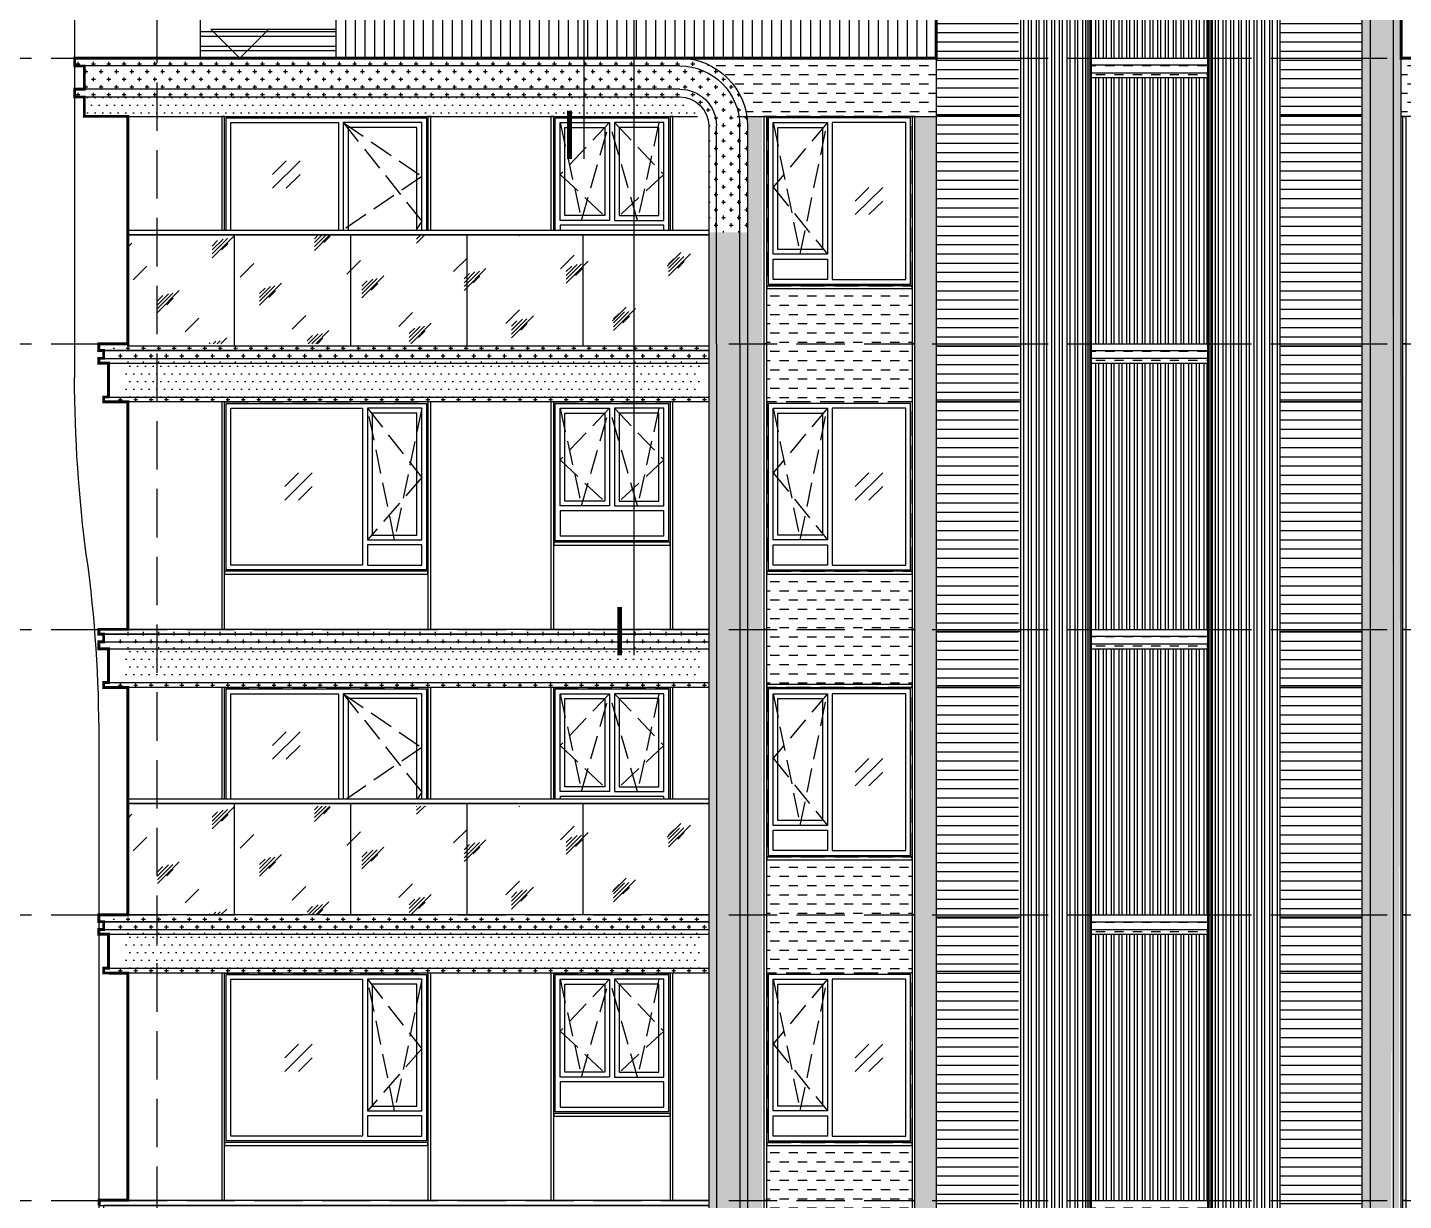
# Model space of a CAD drawing. Extents: x 646072 to 1012572, y -46617 to 16093.
# Drawn here: x 758552 to 772764, y -17852 to -5735 of the extents above; entities that cross this region are included whole.
import ezdxf

# ---------------------------------------------------------------- set-up
doc = ezdxf.new("R2010")
doc.units = 0
doc.header["$LTSCALE"] = 1000
doc.header["$MEASUREMENT"] = 0
for name, pattern in [('3#楼-HZS$0$3#楼-HZS$0$__DASH', [0.35, 0.25, -0.1]), ('3#楼-HZS$0$3#楼-HZS$0$DASH', [0.35, 0.25, -0.1]), ('3#楼-HZS$0$DOTE', [2.42, 2, -0.2, 0.02, -0.2])]:
    doc.linetypes.add(name, pattern=pattern)
for name, color, linetype in [('3#楼-HZS$0$3#楼-HZS$0$00-立面灰色金属看线', 252, 'Continuous'), ('3#楼-HZS$0$3#楼-HZS$0$00-立面米色看线', 31, 'Continuous'), ('3#楼-HZS$0$3#楼-HZS$0$00-立面银灰色线脚', 254, 'Continuous'), ('3#楼-HZS$0$3#楼-HZS$0$A-ANNO-SYMB', 3, 'Continuous'), ('3#楼-HZS$0$3#楼-HZS$0$A-LINE-浅灰色铝板幕墙-填充', 115, 'Continuous'), ('3#楼-HZS$0$3#楼-HZS$0$DIM_ELEV', 3, 'Continuous'), ('3#楼-HZS$0$3#楼-HZS$0$DOTE', 1, '3#楼-HZS$0$DOTE'), ('3#楼-HZS$0$3#楼-HZS$0$ELEV-WIND', 4, 'Continuous'), ('3#楼-HZS$0$3#楼-HZS$0$RAIL', 163, 'Continuous'), ('3#楼-HZS$0$3#楼-HZS$0$WINDOW', 4, 'Continuous'), ('3#楼-HZS$0$3#楼-HZS$0$填充-浅灰色涂料', 115, 'Continuous'), ('3#楼-HZS$0$3#楼-HZS$0$填充-浅黄色铝板', 30, 'Continuous'), ('3#楼-HZS$0$3#楼-HZS$0$填充-深灰色涂料', 11, 'Continuous'), ('3#楼-HZS$0$3#楼-HZS$0$填充-玻璃', 150, 'Continuous'), ('3#楼-HZS$0$3#楼-HZS$0$轮廓', 255, 'Continuous'), ('3#楼-HZS$0$A-ANNO-INDX', 3, 'Continuous'), ('3#楼-HZS$0$立面分缝', 5, 'Continuous')]:
    doc.layers.add(name, color=color, linetype=linetype)
pattern_1 = [(0, (245300.04, -50744.77), (0, 95.25), [])]
pattern_2 = [(0, (518868.42, -67467.03), (95.25, 95.25), [95.25, -95.25])]

# ---------------------------------------------------------------- blocks, each defined once
blk = doc.blocks.new('3#楼-HZS$0$3#楼-HZS$0$asfghs+jh')
at = {"layer": '3#楼-HZS$0$3#楼-HZS$0$00-立面米色看线'}
for p, q in [((111576, -135161, 0), (105326, -135161, 0)), ((105326, -135241, 0), (111576, -135241, 0)), ((111576, -135241, 0), (111576, -135161, 0)), ((105326, -135481, 0), (111576, -135481, 0)), ((111576, -135561, 0), (105326, -135561, 0)), ((111576, -135481, 0), (111576, -135561, 0)), ((104626, -135861, 0), (104626, -138111, 0)), ((104706, -138111, 0), (104706, -135861, 0)), ((104946, -138111, 0), (104946, -135861, 0)), ((105026, -135861, 0), (105026, -138111, 0))]:
    blk.add_line(p, q, dxfattribs=at)
at = {"layer": '3#楼-HZS$0$3#楼-HZS$0$00-立面米色看线', "color": 251}
blk.add_line((111326, -142205, 0), (111326, -162161, 0), dxfattribs=at)
at = {"layer": '3#楼-HZS$0$3#楼-HZS$0$00-立面米色看线', "elevation": 0}
blk.add_lwpolyline([(111476, -135241), (111476, -135481)], dxfattribs=at)
at = {"layer": '3#楼-HZS$0$3#楼-HZS$0$00-立面米色看线', "color": 251, "elevation": 0}
blk.add_lwpolyline([(111576, -135161), (111576, -138461)], dxfattribs=at)
at = {"layer": '3#楼-HZS$0$3#楼-HZS$0$00-立面米色看线'}
for radius in [700, 620, 380, 300]:
    blk.add_arc((105326, -135861, 0), radius, 90, 180, dxfattribs=at)
at = {"layer": '3#楼-HZS$0$3#楼-HZS$0$00-立面米色看线', "color": 251}
for centre, start, end in [((97259, -138429, 0), 352.4227, 359.8724), ((125643, -142205, 0), 172.4227, 180)]:
    blk.add_arc(centre, 14317, start, end, dxfattribs=at)
blk = doc.blocks.new('3#楼-HZS$0$3#楼-HZS$0$yhtghgfjuhgjghjg')
at = {"elevation": 0}
for points in [[(63100, -133411), (64300, -133411)], [(63100, -133481), (64300, -133481)], [(63100, -133561), (64300, -133561)], [(63100, -133611), (64300, -133611)], [(63100, -136361), (64300, -136361)], [(63100, -136431), (64300, -136431)], [(63100, -136511), (64300, -136511)], [(63100, -136561), (64300, -136561)], [(63100, -139311), (64300, -139311)], [(63100, -139381), (64300, -139381)], [(63100, -139461), (64300, -139461)], [(63100, -139511), (64300, -139511)], [(63100, -142261), (64300, -142261)], [(63100, -142331), (64300, -142331)], [(63100, -142411), (64300, -142411)], [(63100, -142461), (64300, -142461)], [(63100, -145211), (64300, -145211)]]:
    blk.add_lwpolyline(points, dxfattribs=at)
at = {"layer": '3#楼-HZS$0$3#楼-HZS$0$00-立面灰色金属看线', "elevation": 0}
for points in [[(62370, -129861), (62370, -159411)], [(62370, -129865), (62370, -159411)], [(62400, -129865), (62400, -159411)], [(62450, -129865), (62450, -159411)], [(62480, -129865), (62480, -159411)], [(62530, -129865), (62530, -159411)], [(62560, -129865), (62560, -159411)], [(62610, -129865), (62610, -159411)], [(62640, -129865), (62640, -159411)], [(62690, -129865), (62690, -159411)], [(62720, -129865), (62720, -159411)], [(62770, -129865), (62770, -159411)], [(62800, -129865), (62800, -159411)], [(62850, -129865), (62850, -159411)], [(62880, -129865), (62880, -159411)], [(62930, -129865), (62930, -159411)], [(62960, -129865), (62960, -159411)], [(63010, -129865), (63010, -159411)], [(63040, -129865), (63040, -159411)], [(64380, -129861), (64380, -159411)], [(64410, -129861), (64410, -159411)], [(64460, -129861), (64460, -159411)], [(64490, -129861), (64490, -159411)], [(64540, -129861), (64540, -159411)], [(64570, -129861), (64570, -159411)], [(64620, -129861), (64620, -159411)], [(64650, -129861), (64650, -159411)], [(64700, -129861), (64700, -159411)], [(64730, -129861), (64730, -159411)], [(64780, -129861), (64780, -159411)], [(64810, -129861), (64810, -159411)], [(64860, -129861), (64860, -159411)], [(64890, -129861), (64890, -159411)], [(64940, -129861), (64940, -159411)], [(64970, -129861), (64970, -159411)], [(65020, -129861), (65020, -159411)], [(65050, -129861), (65050, -159411)], [(63145, -131711), (63145, -133411)], [(63175, -131711), (63175, -133411)], [(63225, -131711), (63225, -133411)], [(63255, -131711), (63255, -133411)], [(63305, -131711), (63305, -133411)], [(63335, -131711), (63335, -133411)], [(63385, -131711), (63385, -133411)], [(63415, -131711), (63415, -133411)], [(63465, -131711), (63465, -133411)], [(63495, -131711), (63495, -133411)], [(63545, -131711), (63545, -133411)], [(63575, -131711), (63575, -133411)], [(63625, -131711), (63625, -133411)], [(63655, -131711), (63655, -133411)], [(63705, -131711), (63705, -133411)], [(63735, -131711), (63735, -133411)], [(63785, -131711), (63785, -133411)], [(63815, -131711), (63815, -133411)], [(63865, -131711), (63865, -133411)], [(63895, -131711), (63895, -133411)], [(63945, -131711), (63945, -133411)], [(63975, -131711), (63975, -133411)], [(64025, -131711), (64025, -133411)], [(64055, -131711), (64055, -133411)], [(64105, -131711), (64105, -133411)], [(64135, -131711), (64135, -133411)], [(64185, -131711), (64185, -133411)], [(64215, -131711), (64215, -133411)], [(64265, -131711), (64265, -133411)], [(64295, -131711), (64295, -133411)], [(63145, -133611), (63145, -136361)], [(63175, -133611), (63175, -136361)], [(63225, -133611), (63225, -136361)], [(63255, -133611), (63255, -136361)], [(63305, -133611), (63305, -136361)], [(63335, -133611), (63335, -136361)], [(63385, -133611), (63385, -136361)], [(63415, -133611), (63415, -136361)], [(63465, -133611), (63465, -136361)], [(63495, -133611), (63495, -136361)], [(63545, -133611), (63545, -136361)], [(63575, -133611), (63575, -136361)], [(63625, -133611), (63625, -136361)], [(63655, -133611), (63655, -136361)], [(63705, -133611), (63705, -136361)], [(63735, -133611), (63735, -136361)], [(63785, -133611), (63785, -136361)], [(63815, -133611), (63815, -136361)], [(63865, -133611), (63865, -136361)], [(63895, -133611), (63895, -136361)], [(63945, -133611), (63945, -136361)], [(63975, -133611), (63975, -136361)], [(64025, -133611), (64025, -136361)], [(64055, -133611), (64055, -136361)], [(64105, -133611), (64105, -136361)], [(64135, -133611), (64135, -136361)], [(64185, -133611), (64185, -136361)], [(64215, -133611), (64215, -136361)], [(64265, -133611), (64265, -136361)], [(64295, -133611), (64295, -136361)], [(63145, -136561), (63145, -139311)], [(63175, -136561), (63175, -139311)], [(63225, -136561), (63225, -139311)], [(63255, -136561), (63255, -139311)], [(63305, -136561), (63305, -139311)], [(63335, -136561), (63335, -139311)], [(63385, -136561), (63385, -139311)], [(63415, -136561), (63415, -139311)], [(63465, -136561), (63465, -139311)], [(63495, -136561), (63495, -139311)], [(63545, -136561), (63545, -139311)], [(63575, -136561), (63575, -139311)], [(63625, -136561), (63625, -139311)], [(63655, -136561), (63655, -139311)], [(63705, -136561), (63705, -139311)], [(63735, -136561), (63735, -139311)], [(63785, -136561), (63785, -139311)], [(63815, -136561), (63815, -139311)], [(63865, -136561), (63865, -139311)], [(63895, -136561), (63895, -139311)], [(63945, -136561), (63945, -139311)], [(63975, -136561), (63975, -139311)], [(64025, -136561), (64025, -139311)], [(64055, -136561), (64055, -139311)], [(64105, -136561), (64105, -139311)], [(64135, -136561), (64135, -139311)], [(64185, -136561), (64185, -139311)], [(64215, -136561), (64215, -139311)], [(64265, -136561), (64265, -139311)], [(64295, -136561), (64295, -139311)], [(63145, -139511), (63145, -142261)], [(63175, -139511), (63175, -142261)], [(63225, -139511), (63225, -142261)], [(63255, -139511), (63255, -142261)], [(63305, -139511), (63305, -142261)], [(63335, -139511), (63335, -142261)], [(63385, -139511), (63385, -142261)], [(63415, -139511), (63415, -142261)], [(63465, -139511), (63465, -142261)], [(63495, -139511), (63495, -142261)], [(63545, -139511), (63545, -142261)], [(63575, -139511), (63575, -142261)], [(63625, -139511), (63625, -142261)], [(63655, -139511), (63655, -142261)], [(63705, -139511), (63705, -142261)], [(63735, -139511), (63735, -142261)], [(63785, -139511), (63785, -142261)], [(63815, -139511), (63815, -142261)], [(63865, -139511), (63865, -142261)], [(63895, -139511), (63895, -142261)], [(63945, -139511), (63945, -142261)], [(63975, -139511), (63975, -142261)], [(64025, -139511), (64025, -142261)], [(64055, -139511), (64055, -142261)], [(64105, -139511), (64105, -142261)], [(64135, -139511), (64135, -142261)], [(64185, -139511), (64185, -142261)], [(64215, -139511), (64215, -142261)], [(64265, -139511), (64265, -142261)], [(64295, -139511), (64295, -142261)], [(63145, -142461), (63145, -145211)], [(63175, -142461), (63175, -145211)], [(63225, -142461), (63225, -145211)], [(63255, -142461), (63255, -145211)], [(63305, -142461), (63305, -145211)], [(63335, -142461), (63335, -145211)], [(63385, -142461), (63385, -145211)], [(63415, -142461), (63415, -145211)], [(63465, -142461), (63465, -145211)], [(63495, -142461), (63495, -145211)], [(63545, -142461), (63545, -145211)], [(63575, -142461), (63575, -145211)], [(63625, -142461), (63625, -145211)], [(63655, -142461), (63655, -145211)], [(63705, -142461), (63705, -145211)], [(63735, -142461), (63735, -145211)], [(63785, -142461), (63785, -145211)], [(63815, -142461), (63815, -145211)], [(63865, -142461), (63865, -145211)], [(63895, -142461), (63895, -145211)], [(63945, -142461), (63945, -145211)], [(63975, -142461), (63975, -145211)], [(64025, -142461), (64025, -145211)], [(64055, -142461), (64055, -145211)], [(64105, -142461), (64105, -145211)], [(64135, -142461), (64135, -145211)], [(64185, -142461), (64185, -145211)], [(64215, -142461), (64215, -145211)], [(64265, -142461), (64265, -145211)], [(64295, -142461), (64295, -145211)]]:
    blk.add_lwpolyline(points, dxfattribs=at)
at = {"layer": '3#楼-HZS$0$3#楼-HZS$0$00-立面米色看线', "elevation": 0}
for points in [[(66300, -159811), (66300, -130161, 0.414214), (65600, -129461), (61100, -129461), (61100, -129541), (65600, -129541, -0.414214), (66220, -130161), (66220, -159577)], [(65900, -159411), (65900, -130161, 0.414214), (65600, -129861), (61100, -129861), (61100, -129781), (65600, -129781, -0.414214), (65980, -130161), (65980, -159422)]]:
    blk.add_lwpolyline(points, format="xyb", dxfattribs=at)
blk.add_lwpolyline([(61500, -129861), (61500, -159411)], dxfattribs=at)
at = {"layer": '3#楼-HZS$0$3#楼-HZS$0$00-立面银灰色线脚', "elevation": 0}
for points in [[(63040, -129861), (63040, -159411)], [(63065, -129861), (63065, -159411)], [(63085, -129861), (63085, -159411)], [(63100, -129861), (63100, -159411)], [(64300, -129861), (64300, -159411)], [(64315, -129861), (64315, -159411)], [(64335, -129861), (64335, -159411)], [(64350, -129861), (64350, -159411)]]:
    blk.add_lwpolyline(points, dxfattribs=at)
blk = doc.blocks.new('3#楼-HZS$0$3#楼-HZS$0$jyhiuououpolip')
at = {"layer": '3#楼-HZS$0$3#楼-HZS$0$ELEV-WIND', "color": 8, "linetype": '3#楼-HZS$0$3#楼-HZS$0$__DASH'}
blk.add_lwpolyline([(28650, -97429), (30750, -97429), (30750, -99179), (28650, -99179)], close=True, dxfattribs=at)
at = {"layer": '3#楼-HZS$0$3#楼-HZS$0$ELEV-WIND'}
for points in [[(28665, -97444), (30735, -97444), (30735, -99164), (28665, -99164)], [(28715, -97494), (30075, -97494), (30075, -99114), (28715, -99114)], [(30685, -97494), (30125, -97494), (30125, -98854), (30685, -98854)], [(30635, -97544), (30175, -97544), (30175, -98804), (30635, -98804)], [(30685, -98904), (30125, -98904), (30125, -99114), (30685, -99114)]]:
    blk.add_lwpolyline(points, close=True, dxfattribs=at)
at = {"layer": '3#楼-HZS$0$3#楼-HZS$0$ELEV-WIND', "color": 8, "linetype": '3#楼-HZS$0$3#楼-HZS$0$DASH'}
for points in [[(30125, -97494), (30685, -98211), (30125, -98854)], [(30685, -97494), (30405, -98854), (30125, -97494)]]:
    blk.add_lwpolyline(points, dxfattribs=at)
blk = doc.blocks.new('3#楼-HZS$0$3#楼-HZS$0$uytjhgjh')
at = {"layer": '3#楼-HZS$0$3#楼-HZS$0$ELEV-WIND', "color": 8, "linetype": '3#楼-HZS$0$3#楼-HZS$0$__DASH'}
blk.add_lwpolyline([(32350, -97429), (33850, -97429), (33850, -99179), (32350, -99179)], close=True, dxfattribs=at)
at = {"layer": '3#楼-HZS$0$3#楼-HZS$0$ELEV-WIND'}
for points in [[(32365, -97444), (33835, -97444), (33835, -99164), (32365, -99164)], [(32415, -97494), (33175, -97494), (33175, -99114), (32415, -99114)], [(33785, -97494), (33225, -97494), (33225, -98854), (33785, -98854)], [(33735, -97544), (33275, -97544), (33275, -98804), (33735, -98804)], [(33785, -98904), (33225, -98904), (33225, -99114), (33785, -99114)]]:
    blk.add_lwpolyline(points, close=True, dxfattribs=at)
at = {"layer": '3#楼-HZS$0$3#楼-HZS$0$ELEV-WIND', "color": 8, "linetype": '3#楼-HZS$0$3#楼-HZS$0$DASH'}
for points in [[(33225, -97494), (33785, -98161), (33225, -98854)], [(33785, -97494), (33505, -98854), (33225, -97494)]]:
    blk.add_lwpolyline(points, dxfattribs=at)
blk = doc.blocks.new('3#楼-HZS$0$3#楼-HZS$0$ytrujuty')
at = {"layer": '3#楼-HZS$0$3#楼-HZS$0$ELEV-WIND', "color": 8, "linetype": '3#楼-HZS$0$3#楼-HZS$0$__DASH'}
blk.add_lwpolyline([(35150, -97429), (36350, -97429), (36350, -98879), (35150, -98879)], close=True, dxfattribs=at)
at = {"layer": '3#楼-HZS$0$3#楼-HZS$0$ELEV-WIND'}
for points in [[(35165, -97444), (36335, -97444), (36335, -98864), (35165, -98864)], [(35215, -97494), (35725, -97494), (35725, -98504), (35215, -98504)], [(35215, -97494), (35725, -97494), (35725, -98504), (35215, -98504)], [(35265, -97544), (35675, -97544), (35675, -98454), (35265, -98454)], [(36285, -97494), (35775, -97494), (35775, -98504), (36285, -98504)], [(36235, -97544), (35825, -97544), (35825, -98454), (36235, -98454)], [(36285, -98554), (35215, -98554), (35215, -98814), (36285, -98814)]]:
    blk.add_lwpolyline(points, close=True, dxfattribs=at)
at = {"layer": '3#楼-HZS$0$3#楼-HZS$0$ELEV-WIND', "color": 8, "linetype": '3#楼-HZS$0$3#楼-HZS$0$DASH'}
for points in [[(35725, -97494), (35215, -98029), (35725, -98504)], [(35215, -97494), (35437, -98504), (35725, -97494)], [(36235, -97494), (36013, -98504), (35725, -97494)], [(35775, -97494), (36285, -98029), (35775, -98504)]]:
    blk.add_lwpolyline(points, dxfattribs=at)
blk = doc.blocks.new('3#楼-HZS$0$3#楼-HZS$0$D+FG0J4+FG9KL0')
at = {"layer": '3#楼-HZS$0$3#楼-HZS$0$00-立面灰色金属看线'}
blk.add_lwpolyline([(326035, 132086), (326035, 129136), (326065, 129136), (326065, 132086)], close=True, dxfattribs=at)
at = {"layer": '3#楼-HZS$0$3#楼-HZS$0$00-立面灰色金属看线', "elevation": 0}
for points in [[(327565, 132086), (327565, 129136), (327595, 129136), (327595, 132086)], [(332665, 132086), (332665, 129136), (332635, 129136), (332635, 132086)], [(320435, 131486), (320435, 129136), (320465, 129136), (320465, 131486)], [(322565, 131486), (322565, 129136), (322595, 129136), (322595, 131486)], [(323835, 131486), (323835, 129136), (323865, 129136), (323865, 131486)], [(325065, 131486), (325065, 129136), (325095, 129136), (325095, 131486)], [(325065, 130036), (323865, 130036), (323865, 130006), (325065, 130006)], [(322565, 129736), (320465, 129736), (320465, 129706), (322565, 129706)], [(327565, 129736), (326065, 129736), (326065, 129706), (327565, 129706)]]:
    blk.add_lwpolyline(points, close=True, dxfattribs=at)
blk.add_lwpolyline([(319465, 131486), (319465, 129136)], dxfattribs=at)
at = {"layer": '3#楼-HZS$0$3#楼-HZS$0$00-立面米色看线', "elevation": 0}
for points in [[(325465, 132086), (319165, 132086), (319165, 132016), (325465, 132016)], [(325465, 132086), (325465, 129136)], [(325545, 132086), (325545, 129136)], [(325785, 132086), (325785, 129136)], [(325865, 132086), (325865, 129136)], [(325465, 132016), (319215, 132016), (319215, 131936), (319165, 131936), (319165, 131886), (319265, 131886), (319265, 131536), (325465, 131536)], [(319215, 131936), (325465, 131936)], [(319265, 131886), (325465, 131886)], [(325465, 131486), (319215, 131486), (319215, 131536), (325465, 131536)]]:
    blk.add_lwpolyline(points, dxfattribs=at)
at = {"layer": '3#楼-HZS$0$3#楼-HZS$0$A-ANNO-SYMB'}
for name, p in [('3#楼-HZS$0$3#楼-HZS$0$jyhiuououpolip', (291815, 228915)), ('3#楼-HZS$0$3#楼-HZS$0$ytrujuty', (288715, 228915))]:
    blk.add_blockref(name, p, dxfattribs=at)
at = {"layer": '3#楼-HZS$0$3#楼-HZS$0$A-ANNO-SYMB', "xscale": -1}
blk.add_blockref('3#楼-HZS$0$3#楼-HZS$0$uytjhgjh', (359915, 228915, 0), dxfattribs=at)
blk = doc.blocks.new('3#楼-HZS$0$3#楼-HZS$0$ASG1+DS9J40')
at = {"layer": '3#楼-HZS$0$3#楼-HZS$0$ELEV-WIND', "color": 8, "linetype": '3#楼-HZS$0$3#楼-HZS$0$__DASH'}
blk.add_lwpolyline([(28650, -97429), (30750, -97429), (30750, -99779), (28650, -99779)], close=True, dxfattribs=at)
at = {"layer": '3#楼-HZS$0$3#楼-HZS$0$ELEV-WIND'}
for points in [[(28665, -97444), (30735, -97444), (30735, -99764), (28665, -99764)], [(28715, -97494), (29825, -97494), (29825, -99714), (28715, -99714)], [(30685, -97494), (29875, -97494), (29875, -99764), (30685, -99764)], [(30635, -97544), (29925, -97544), (29925, -99714), (30635, -99714)]]:
    blk.add_lwpolyline(points, close=True, dxfattribs=at)
at = {"layer": '3#楼-HZS$0$3#楼-HZS$0$ELEV-WIND', "color": 8, "linetype": '3#楼-HZS$0$3#楼-HZS$0$DASH'}
for points in [[(29875, -97494), (30685, -98511), (29875, -99764)], [(29875, -97494), (30685, -98049), (29875, -98604)]]:
    blk.add_lwpolyline(points, dxfattribs=at)
blk = doc.blocks.new('3#楼-HZS$0$3#楼-HZS$0$AZSFG+5D04J')
blk.add_wipeout([(29450, -144061), (35450, -144061), (35450, -144111), (35450, -144111), (35450, -145261), (29450, -145261), (29450, -144111), (29450, -144111)]).dxf.layer = '3#楼-HZS$0$3#楼-HZS$0$A-ANNO-SYMB'
at = {"layer": '3#楼-HZS$0$3#楼-HZS$0$RAIL'}
blk.add_lwpolyline([(29450, -144061), (35450, -144061), (35450, -144111), (29450, -144111)], close=True, dxfattribs=at)
at = {"layer": '3#楼-HZS$0$3#楼-HZS$0$WINDOW'}
blk.add_lwpolyline([(29450, -144111), (35450, -144111), (35450, -145261), (29450, -145261)], close=True, dxfattribs=at)
at = {"layer": '3#楼-HZS$0$3#楼-HZS$0$WINDOW', "elevation": 0}
for points in [[(30550, -144111), (30550, -145261)], [(31750, -144111), (31750, -145261)]]:
    blk.add_lwpolyline(points, dxfattribs=at)
at = {"layer": '3#楼-HZS$0$3#楼-HZS$0$WINDOW'}
for points in [[(32950, -144111), (32950, -145261)], [(34150, -144111), (34150, -145261)], [(35450, -144111), (35450, -145261)]]:
    blk.add_lwpolyline(points, dxfattribs=at)
blk = doc.blocks.new('3#楼-HZS$0$3#楼-HZS$0$D+F9J4+GF9L0')
at = {"layer": '3#楼-HZS$0$3#楼-HZS$0$00-立面灰色金属看线', "elevation": 0}
for points in [[(326035, 129136), (326035, 126186), (326065, 126186), (326065, 129136)], [(327565, 129136), (327565, 126186), (327595, 126186), (327595, 129136)], [(332665, 129136), (332665, 126186), (332635, 126186), (332635, 129136)], [(320435, 128536), (320435, 126186), (320465, 126186), (320465, 128536)], [(322565, 128536), (322565, 126186), (322595, 126186), (322595, 128536)], [(323835, 128536), (323835, 126186), (323865, 126186), (323865, 128536)], [(325065, 128536), (325065, 126186), (325095, 126186), (325095, 128536)], [(327565, 128566), (326065, 128566), (326065, 128536), (327565, 128536)], [(325065, 127086), (323865, 127086), (323865, 127056), (325065, 127056)], [(322565, 126786), (320465, 126786), (320465, 126756), (322565, 126756)], [(327565, 126786), (326065, 126786), (326065, 126756), (327565, 126756)]]:
    blk.add_lwpolyline(points, close=True, dxfattribs=at)
blk.add_lwpolyline([(319465, 128536), (319465, 126186)], dxfattribs=at)
at = {"layer": '3#楼-HZS$0$3#楼-HZS$0$00-立面米色看线', "elevation": 0}
for points in [[(325465, 129136), (319165, 129136), (319165, 129086), (325465, 129086)], [(325465, 129086), (319215, 129086), (319215, 129006), (319165, 129006), (319165, 128936), (319265, 128936), (319265, 128586), (325465, 128586)], [(325465, 129136), (325465, 126186)], [(325545, 129136), (325545, 126186)], [(325785, 129136), (325785, 126186)], [(325865, 129136), (325865, 126186)], [(319215, 129006), (325465, 129006)], [(319265, 128936), (325465, 128936)], [(325465, 128536), (319215, 128536), (319215, 128586), (325465, 128586)]]:
    blk.add_lwpolyline(points, dxfattribs=at)
at = {"layer": '3#楼-HZS$0$3#楼-HZS$0$A-ANNO-SYMB'}
for name, p in [('3#楼-HZS$0$3#楼-HZS$0$ASG1+DS9J40', (291815, 225965, 0)), ('3#楼-HZS$0$3#楼-HZS$0$ytrujuty', (288715, 225965, 0))]:
    blk.add_blockref(name, p, dxfattribs=at)
at = {"layer": '3#楼-HZS$0$3#楼-HZS$0$A-ANNO-SYMB', "xscale": -1}
blk.add_blockref('3#楼-HZS$0$3#楼-HZS$0$uytjhgjh', (359915, 225965, 0), dxfattribs=at)
at = {"layer": '3#楼-HZS$0$3#楼-HZS$0$A-ANNO-SYMB'}
blk.add_blockref('3#楼-HZS$0$3#楼-HZS$0$AZSFG+5D04J', (290015, 271447, 0), dxfattribs=at)
blk = doc.blocks.new('3#楼-HZS$0$3#楼-HZS$0$+DFH0J4+FG7K0')
at = {"layer": '3#楼-HZS$0$3#楼-HZS$0$00-立面灰色金属看线', "elevation": 0}
for points in [[(325065, 135036), (327815, 135036)], [(334865, 135036), (332615, 135036)], [(319465, 134436), (319465, 132086)], [(325758, 134436), (327815, 134436)], [(334172, 134436), (332615, 134436)]]:
    blk.add_lwpolyline(points, dxfattribs=at)
for points in [[(320435, 134436), (320435, 132086), (320465, 132086), (320465, 134436)], [(322565, 134436), (322565, 132086), (322595, 132086), (322595, 134436)], [(323835, 134436), (323835, 132086), (323865, 132086), (323865, 134436)], [(325065, 134436), (325065, 132086), (325095, 132086), (325095, 134436)], [(327565, 134436), (327565, 132086), (327595, 132086), (327595, 134436)], [(332665, 134436), (332665, 132086), (332635, 132086), (332635, 134436)], [(325065, 132986), (323865, 132986), (323865, 132956), (325065, 132956)], [(322565, 132686), (320465, 132686), (320465, 132656), (322565, 132656)], [(327565, 132686), (326065, 132686), (326065, 132656), (327565, 132656)]]:
    blk.add_lwpolyline(points, close=True, dxfattribs=at)
at = {"layer": '3#楼-HZS$0$3#楼-HZS$0$00-立面灰色金属看线'}
blk.add_lwpolyline([(326035, 134436), (326035, 132086), (326065, 132086), (326065, 134436)], close=True, dxfattribs=at)
at = {"layer": '3#楼-HZS$0$3#楼-HZS$0$00-立面米色看线', "elevation": 0}
blk.add_lwpolyline([(319015, 134636), (319015, 134436), (325348, 134436)], dxfattribs=at)
at = {"layer": '3#楼-HZS$0$3#楼-HZS$0$A-ANNO-SYMB'}
for name, p in [('3#楼-HZS$0$3#楼-HZS$0$ASG1+DS9J40', (291815, 231865)), ('3#楼-HZS$0$3#楼-HZS$0$ytrujuty', (288715, 231865))]:
    blk.add_blockref(name, p, dxfattribs=at)
at = {"layer": '3#楼-HZS$0$3#楼-HZS$0$A-ANNO-SYMB', "xscale": -1}
blk.add_blockref('3#楼-HZS$0$3#楼-HZS$0$uytjhgjh', (359915, 231865, 0), dxfattribs=at)
at = {"layer": '3#楼-HZS$0$3#楼-HZS$0$A-ANNO-SYMB'}
blk.add_blockref('3#楼-HZS$0$3#楼-HZS$0$AZSFG+5D04J', (290015, 277322, 0), dxfattribs=at)
blk = doc.blocks.new('3#楼-HZS$0$3#楼-HZS$0$D+F904HK9H')
at = {"layer": '3#楼-HZS$0$3#楼-HZS$0$轮廓', "const_width": 30, "elevation": 0}
blk.add_lwpolyline([(805404, -8403), (797354, -8403), (797354, -5153, 0.414214)], format="xyb", dxfattribs=at)
blk.add_lwpolyline([(792553, -4853), (792553, -8403), (783654, -8403), (783654, -8483), (783754, -8483), (783754, -8723), (783654, -8723), (783654, -8804), (783754, -8804), (783754, -9003), (784204, -9003), (784204, -11353), (783904, -11353), (783904, -11423), (783954, -11423), (783954, -11503), (783905, -11503), (783905, -11553), (784004, -11553), (784004, -11903), (783954, -11903), (783954, -11953), (784204, -11953), (784204, -14303), (783904, -14303), (783904, -14353), (783954, -14353), (783954, -14433), (783904, -14433), (783904, -14503), (784004, -14503), (784004, -14853), (783954, -14853), (783954, -14903), (784204, -14903), (784204, -17253), (783904, -17253), (783904, -17323), (783954, -17323), (783954, -17403), (783904, -17403), (783904, -17453), (784004, -17453), (784004, -17803), (783954, -17803), (783954, -17853), (784204, -17855), (784204, -20201), (783907, -20199), (783907, -20253)], dxfattribs=at)
blk = doc.blocks.new('3#楼-HZS$0$3#楼-HZS$0$GD46F4H5D9')
at = {"layer": '3#楼-HZS$0$3#楼-HZS$0$00-立面米色看线', "color": 250}
for points in [[(42198, -2400), (42198, 0)], [(43498, 0), (43498, -2400)], [(42198, -2125), (40799, -2125)], [(40799, -2175), (42198, -2175)], [(42198, -2275), (40799, -2275)], [(40799, -2325), (42198, -2325)], [(41744, -2400), (40894, -2400)]]:
    blk.add_lwpolyline(points, dxfattribs=at)
at = {"layer": '3#楼-HZS$0$3#楼-HZS$0$00-立面米色看线', "color": 250, "ltscale": 0.3}
for points in [[(34599, -1150), (34599, -2400)], [(34699, -1150), (34699, -2400)], [(34799, -1150), (34799, -2400)], [(34899, -1150), (34899, -2400)], [(34999, -1150), (34999, -2400)], [(35099, -1150), (35099, -2400)], [(35199, -1150), (35199, -2400)], [(35299, -1150), (35299, -2400)], [(35399, -1150), (35399, -2400)], [(35499, -1150), (35499, -2400)], [(35599, -1150), (35599, -2400)], [(35699, -1150), (35699, -2400)], [(35799, -1150), (35799, -2400)], [(35899, -1150), (35899, -2400)], [(35999, -1150), (35999, -2400)], [(36099, -1150), (36099, -2400)], [(36199, -1150), (36199, -2400)], [(36299, -1150), (36299, -2400)], [(36399, -1150), (36399, -2400)], [(36499, -1150), (36499, -2400)], [(36599, -1150), (36599, -2400)], [(36699, -1150), (36699, -2400)], [(36799, -1150), (36799, -2400)], [(36899, -1150), (36899, -2400)], [(36999, -1150), (36999, -2400)], [(37099, -1150), (37099, -2400)], [(37199, -1150), (37199, -2400)], [(37299, -1150), (37299, -2400)], [(37399, -1150), (37399, -2400)], [(37499, -1150), (37499, -2400)], [(37599, -1150), (37599, -2400)], [(37699, -1150), (37699, -2400)], [(37799, -1150), (37799, -2400)], [(37899, -1150), (37899, -2400)], [(37999, -1150), (37999, -2400)], [(38099, -1150), (38099, -2400)], [(38199, -1150), (38199, -2400)], [(38299, -1150), (38299, -2400)], [(38399, -1150), (38399, -2400)], [(38499, -1150), (38499, -2400)], [(38599, -1150), (38599, -2400)], [(38699, -1150), (38699, -2400)], [(38799, -1150), (38799, -2400)], [(38899, -1150), (38899, -2400)], [(38999, -1150), (38999, -2400)], [(39099, -1150), (39099, -2400)], [(39199, -1150), (39199, -2400)], [(39299, -1150), (39299, -2400)], [(39399, -1150), (39399, -2400)], [(39499, -1150), (39499, -2400)], [(39599, -1150), (39599, -2400)], [(39699, -1150), (39699, -2400)], [(39799, -1150), (39799, -2400)], [(39899, -1150), (39899, -2400)], [(39999, -1150), (39999, -2400)], [(40099, -1150), (40099, -2400)], [(40199, -1150), (40199, -2400)], [(40299, -1150), (40299, -2400)], [(40399, -1150), (40399, -2400)], [(40499, -1150), (40499, -2400)], [(40599, -1150), (40599, -2400)], [(40699, -1150), (40699, -2400)], [(40799, -1150), (40799, -2400)]]:
    blk.add_lwpolyline(points, dxfattribs=at)
blk = doc.blocks.new('3#楼-HZS$0$3#楼-HZS$0$d+fgj4+fghk7+9')
at = {"color": 8, "elevation": 0}
for points in [[(785840, -9462), (785699, -9603)], [(785982, -9462), (785699, -9744)], [(785982, -9603), (785840, -9744)], [(791858, -9737), (791717, -9878)], [(792000, -9737), (791717, -10019)], [(792000, -9878), (791858, -10019)], [(785965, -12687), (785824, -12828)], [(786107, -12687), (785824, -12969)], [(791858, -12687), (791717, -12828)], [(792000, -12687), (791717, -12969)], [(786107, -12828), (785965, -12969)], [(792000, -12828), (791858, -12969)], [(785840, -15362), (785699, -15503)], [(785982, -15362), (785699, -15644)], [(785982, -15503), (785840, -15644)], [(791858, -15637), (791717, -15778)], [(792000, -15637), (791717, -15919)], [(792000, -15778), (791858, -15919)], [(785965, -18587), (785824, -18728)], [(786107, -18587), (785824, -18869)], [(791858, -18587), (791717, -18728)], [(792000, -18587), (791717, -18869)], [(786107, -18728), (785965, -18869)], [(792000, -18728), (791858, -18869)]]:
    blk.add_lwpolyline(points, dxfattribs=at)
blk = doc.blocks.new('3#楼-HZS$0$3#楼-HZS$0$+d9f0j4+9gf7k0')
at = {"layer": '3#楼-HZS$0$3#楼-HZS$0$A-LINE-浅灰色铝板幕墙-填充'}
h = blk.add_hatch(dxfattribs=at)
h.set_pattern_fill('DOTS', color=256, scale=50)
h.set_pattern_definition([(0, (245340.04, -50744.77), (39.6875, 79.375), [0, -79.375])])
h.paths.add_polyline_path([(816318, 69572), (816368, 69572), (816368, 39672), (816318, 39672)])
h = blk.add_hatch(dxfattribs=at)
h.set_pattern_fill('DOTS', color=256, scale=50)
h.set_pattern_definition([(0, (246590.04, -50744.77), (39.6875, 79.375), [0, -79.375])])
h.paths.add_polyline_path([(817568, 69572), (817618, 69572), (817618, 39672), (817568, 39672)])
h = blk.add_hatch(dxfattribs=at)
h.set_pattern_fill('DOTS', color=256, scale=50)
h.set_pattern_definition([(0, (22214.645, 74424.985), (39.6875, 79.375), [0, -79.375])])
h.paths.add_polyline_path([(812301, 65422), (812258, 65502), (812195, 65564), (812112, 65607), (812018, 65622), (811777, 65622), (805968, 65622), (805968, 65422)])
h = blk.add_hatch(dxfattribs=at)
h.set_pattern_fill('DOTS', color=256, scale=50)
h.set_pattern_definition([(0, (245300.04, -50744.77), (39.6875, 79.375), [0, -79.375])])
h.paths.add_polyline_path([(806368, 62522), (812318, 62522), (812318, 62872), (806368, 62872)])
h = blk.add_hatch(dxfattribs=at)
h.set_pattern_fill('DOTS', color=256, scale=50)
h.set_pattern_definition([(0, (245300.04, -53694.77), (39.6875, 79.375), [0, -79.375])])
h.paths.add_polyline_path([(806368, 59572), (812318, 59572), (812318, 59922), (806368, 59922)])
h = blk.add_hatch(dxfattribs=at)
h.set_pattern_fill('DOTS', color=256, scale=50)
h.set_pattern_definition([(0, (245300.04, -56644.77), (39.6875, 79.375), [0, -79.375])])
h.paths.add_polyline_path([(806368, 56622), (812318, 56622), (812318, 56972), (806368, 56972)])
at = {"layer": '3#楼-HZS$0$3#楼-HZS$0$填充-浅灰色涂料'}
h = blk.add_hatch(dxfattribs=at)
h.set_pattern_fill('LINE', color=256, scale=100)
h.set_pattern_definition(pattern_1)
h.paths.add_polyline_path([(814768, 69572), (815618, 69572), (815618, 40022), (814768, 40022)])
h = blk.add_hatch(dxfattribs=at)
h.set_pattern_fill('LINE', color=256, scale=100)
h.set_pattern_definition(pattern_1)
edge = h.paths.add_edge_path()
edge.add_arc((818868, 69272), 300, 0, 90)
edge.add_line((818868, 69572), (818318, 69572))
edge.add_line((818318, 69572), (818318, 40022))
edge.add_line((818318, 40022), (819168, 40022))
edge.add_line((819168, 40022), (819168, 69272))
at = {"layer": '3#楼-HZS$0$3#楼-HZS$0$填充-浅黄色铝板'}
h = blk.add_hatch(dxfattribs=at)
h.set_pattern_fill('CROSS', color=256, scale=50)
h.set_pattern_definition([(0, (245300.04, -50744.77), (79.375, 79.375), [39.6875, -119.0625]), (90, (245319.88, -50764.62), (-79.375, 79.375), [39.6875, -119.0625])])
edge = h.paths.add_edge_path()
edge.add_line((818868, 69972), (814368, 69972))
edge.add_line((814368, 69972), (814368, 69892))
edge.add_line((814368, 69892), (818868, 69892))
edge.add_arc((818868, 69272), 620, 0, 90, ccw=False)
edge.add_line((819488, 69272), (819448, 39856))
edge.add_line((819448, 39856), (819528, 39856))
edge.add_line((819528, 39856), (819568, 69272))
edge.add_arc((818868, 69272), 700, 0, 90)
edge = h.paths.add_edge_path()
edge.add_line((819248, 40011), (819290, 40001))
edge.add_line((819290, 40001), (819365, 39970))
edge.add_line((819365, 39970), (819410, 39937))
edge.add_line((819410, 39937), (819451, 39905))
edge.add_line((819451, 39905), (819488, 39856))
edge.add_line((819488, 39856), (819488, 69272))
edge.add_arc((818868, 69272), 620, 0, 90)
edge.add_line((818868, 69892), (814468, 69892))
edge.add_line((814468, 69892), (814468, 69652))
edge.add_line((814468, 69652), (818868, 69652))
edge.add_arc((818868, 69272), 380, 0, 90, ccw=False)
edge.add_line((819248, 69272), (819248, 40011))
edge = h.paths.add_edge_path(flags=17)
edge.add_line((819168, 40022), (819171, 40022))
edge.add_line((819171, 40022), (819248, 40011))
edge.add_line((819248, 40011), (819248, 69272))
edge.add_arc((818868, 69272), 380, 0, 90)
edge.add_line((818868, 69652), (814368, 69652))
edge.add_line((814368, 69652), (814368, 69572))
edge.add_line((814368, 69572), (818868, 69572))
edge.add_arc((818868, 69272), 300, 0, 90, ccw=False)
edge.add_line((819168, 69272), (819168, 40022))
h = blk.add_hatch(dxfattribs=at)
h.set_pattern_fill('CROSS', color=256, scale=50)
h.set_pattern_definition([(0, (247800.04, -52544.77), (79.375, 79.375), [39.6875, -119.0625]), (90, (247819.88, -52564.62), (-79.375, 79.375), [39.6875, -119.0625])])
edge = h.paths.add_edge_path()
edge.add_line((812118, 66022), (805868, 66022))
edge.add_line((805868, 66022), (805868, 65942))
edge.add_line((805868, 65942), (812118, 65942))
edge.add_arc((812118, 65322), 620, 0, 90, ccw=False)
edge.add_line((812738, 65322), (812738, 64222))
edge.add_line((812738, 64222), (812738, 64222))
edge.add_line((812738, 64222), (812818, 64222))
edge.add_line((812818, 64222), (812818, 65322))
edge.add_arc((812118, 65322), 700, 0, 90)
edge = h.paths.add_edge_path(flags=17)
edge.add_line((812118, 65942), (805968, 65942))
edge.add_line((805968, 65942), (805968, 65702))
edge.add_line((805968, 65702), (812118, 65702))
edge.add_arc((812118, 65322), 380, 0, 90, ccw=False)
edge.add_line((812498, 65322), (812498, 64222))
edge.add_line((812498, 64222), (812498, 64222))
edge.add_line((812498, 64222), (812738, 64222))
edge.add_line((812738, 64222), (812738, 64222))
edge.add_line((812738, 64222), (812738, 65322))
edge.add_arc((812118, 65322), 620, 0, 90)
edge = h.paths.add_edge_path(flags=17)
edge.add_line((812118, 65702), (805868, 65702))
edge.add_line((805868, 65702), (805868, 65622))
edge.add_line((805868, 65622), (812118, 65622))
edge.add_arc((812118, 65322), 300, 0, 90, ccw=False)
edge.add_line((812418, 65322), (812418, 64222))
edge.add_line((812418, 64222), (812418, 64222))
edge.add_line((812418, 64222), (812498, 64222))
edge.add_line((812498, 64222), (812498, 65322))
edge.add_arc((812118, 65322), 380, 0, 90)
h = blk.add_hatch(dxfattribs=at)
h.set_pattern_fill('CROSS', color=256, scale=50)
h.set_pattern_definition([(0, (247800.04, -92311.286), (79.375, 79.375), [39.6875, -119.0625]), (90, (247819.88, -92331.13), (-79.375, 79.375), [39.6875, -119.0625])])
h.paths.add_polyline_path([(812418, 64222), (812818, 64222), (812818, 36472), (812418, 36472)])
h = blk.add_hatch(dxfattribs=at)
h.set_pattern_fill('CROSS', color=256, scale=50)
h.set_pattern_definition([(0, (245300.04, -92311.286), (79.375, 79.375), [39.6875, -119.0625]), (90, (245319.88, -92331.13), (-79.375, 79.375), [39.6875, -119.0625])])
h.paths.add_polyline_path([(806268, 62872), (812418, 62872), (812418, 63072), (806268, 63072), (806268, 63002), (806318, 63002), (806318, 62922), (806268, 62922)])
h = blk.add_hatch(dxfattribs=at)
h.set_pattern_fill('CROSS', color=256, scale=50)
h.set_pattern_definition([(0, (245300.04, -92286.286), (79.375, 79.375), [39.6875, -119.0625]), (90, (245319.88, -92306.13), (-79.375, 79.375), [39.6875, -119.0625])])
h.paths.add_polyline_path([(806318, 62472), (812418, 62472), (812418, 62522), (806318, 62522)])
h = blk.add_hatch(dxfattribs=at)
h.set_pattern_fill('CROSS', color=256, scale=50)
h.set_pattern_definition([(0, (245300.04, -95261.286), (79.375, 79.375), [39.6875, -119.0625]), (90, (245319.88, -95281.13), (-79.375, 79.375), [39.6875, -119.0625])])
h.paths.add_polyline_path([(806268, 59922), (812418, 59922), (812418, 60122), (806268, 60122), (806268, 60052), (806318, 60052), (806318, 59972), (806268, 59972)])
h = blk.add_hatch(dxfattribs=at)
h.set_pattern_fill('CROSS', color=256, scale=50)
h.set_pattern_definition([(0, (245300.04, -95236.286), (79.375, 79.375), [39.6875, -119.0625]), (90, (245319.88, -95256.13), (-79.375, 79.375), [39.6875, -119.0625])])
h.paths.add_polyline_path([(806318, 59522), (812418, 59522), (812418, 59572), (806318, 59572)])
h = blk.add_hatch(dxfattribs=at)
h.set_pattern_fill('CROSS', color=256, scale=50)
h.set_pattern_definition([(0, (245300.04, -98211.286), (79.375, 79.375), [39.6875, -119.0625]), (90, (245319.88, -98231.13), (-79.375, 79.375), [39.6875, -119.0625])])
h.paths.add_polyline_path([(806268, 56972), (812418, 56972), (812418, 57172), (806268, 57172), (806268, 57102), (806318, 57102), (806318, 57022), (806268, 57022)])
h = blk.add_hatch(dxfattribs=at)
h.set_pattern_fill('CROSS', color=256, scale=50)
h.set_pattern_definition([(0, (245300.04, -98186.286), (79.375, 79.375), [39.6875, -119.0625]), (90, (245319.88, -98206.13), (-79.375, 79.375), [39.6875, -119.0625])])
h.paths.add_polyline_path([(806318, 56572), (812418, 56572), (812418, 56622), (806318, 56622)])
at = {"layer": '3#楼-HZS$0$3#楼-HZS$0$填充-深灰色涂料'}
h = blk.add_hatch(dxfattribs=at)
h.set_pattern_fill('DASH', color=11, scale=100)
h.set_pattern_definition([(0, (518968.42, -67467.03), (95.25, 95.25), [95.25, -95.25])])
edge = h.paths.add_edge_path()
edge.add_line((814768, 66022), (812120, 66022))
edge.add_arc((812118, 65322), 700, 8.2132, 89.8008, ccw=False)
edge.add_line((812811, 65422), (814768, 65422))
edge.add_line((814768, 65422), (814768, 66022))
h = blk.add_hatch(dxfattribs=at)
h.set_pattern_fill('DASH', color=11, scale=100)
h.set_pattern_definition([(0, (46829.84, 72073.78), (95.25, 95.25), [95.25, -95.25])])
h.paths.add_polyline_path([(816368, 65822), (817568, 65822), (817568, 66022), (816368, 66022)])
h = blk.add_hatch(dxfattribs=at)
h.set_pattern_fill('DASH', color=11, scale=100)
h.set_pattern_definition(pattern_2)
edge = h.paths.add_edge_path()
edge.add_line((819568, 66022), (821816, 66022))
edge.add_arc((821818, 65322), 700, 90.1992, 171.7868)
edge.add_line((821125, 65422), (819568, 65422))
edge.add_line((819568, 65422), (819568, 66022))
h = blk.add_hatch(dxfattribs=at)
h.set_pattern_fill('DASH', color=11, scale=100)
h.set_pattern_definition(pattern_2)
h.paths.add_polyline_path([(812968, 65422), (812818, 65422), (812818, 36922), (812968, 36922)])
h = blk.add_hatch(dxfattribs=at)
h.set_pattern_fill('DASH', color=11, scale=100)
h.set_pattern_definition([(0, (520598.35, -67467.03), (95.25, 95.25), [95.25, -95.25])])
h.paths.add_polyline_path([(814768, 65422), (814548, 65422), (814548, 36922), (814768, 36922)])
h = blk.add_hatch(dxfattribs=at)
h.set_pattern_fill('DASH', color=11, scale=100)
h.set_pattern_definition([(0, (518668.42, -67467.03), (95.25, 95.25), [95.25, -95.25])])
h.paths.add_polyline_path([(813018, 63642), (814518, 63642), (814518, 62472), (813018, 62472)])
h = blk.add_hatch(dxfattribs=at)
h.set_pattern_fill('DASH', color=11, scale=100)
h.set_pattern_definition([(0, (46829.84, 69123.78), (95.25, 95.25), [95.25, -95.25])])
h.paths.add_polyline_path([(816368, 62872), (817568, 62872), (817568, 63072), (816368, 63072)])
h = blk.add_hatch(dxfattribs=at)
h.set_pattern_fill('DASH', color=11, scale=100)
h.set_pattern_definition([(0, (518668.42, -70417.03), (95.25, 95.25), [95.25, -95.25])])
h.paths.add_polyline_path([(813018, 60692), (814518, 60692), (814518, 59522), (813018, 59522)])
h = blk.add_hatch(dxfattribs=at)
h.set_pattern_fill('DASH', color=11, scale=100)
h.set_pattern_definition([(0, (46829.84, 66173.78), (95.25, 95.25), [95.25, -95.25])])
h.paths.add_polyline_path([(816368, 59922), (817568, 59922), (817568, 60122), (816368, 60122)])
h = blk.add_hatch(dxfattribs=at)
h.set_pattern_fill('DASH', color=11, scale=100)
h.set_pattern_definition([(0, (518668.42, -73367.03), (95.25, 95.25), [95.25, -95.25])])
h.paths.add_polyline_path([(813018, 57742), (814518, 57742), (814518, 56572), (813018, 56572)])
h = blk.add_hatch(dxfattribs=at)
h.set_pattern_fill('DASH', color=11, scale=100)
h.set_pattern_definition([(0, (46829.84, 63223.78), (95.25, 95.25), [95.25, -95.25])])
h.paths.add_polyline_path([(816368, 56972), (817568, 56972), (817568, 57172), (816368, 57172)])
h = blk.add_hatch(dxfattribs=at)
h.set_pattern_fill('DASH', color=11, scale=100)
h.set_pattern_definition([(0, (518668.42, -76317.03), (95.25, 95.25), [95.25, -95.25])])
h.paths.add_polyline_path([(813018, 54792), (814518, 54792), (814518, 53622), (813018, 53622)])
h = blk.add_hatch(dxfattribs=at)
h.set_pattern_fill('DASH', color=11, scale=100)
h.set_pattern_definition([(0, (46829.84, 60273.78), (95.25, 95.25), [95.25, -95.25])])
h.paths.add_polyline_path([(816368, 54022), (817568, 54022), (817568, 54222), (816368, 54222)])
at = {"layer": '3#楼-HZS$0$3#楼-HZS$0$填充-玻璃'}
h = blk.add_hatch(dxfattribs=at)
h.set_pattern_fill('玻璃1', color=256, scale=100)
h.set_pattern_definition([(45, (518868.4, -67427), (-489.8836, 489.8836), [224, -576]), (45, (518964.4, -67387), (-489.8836, 489.8836), [96, -704]), (45, (518868.4, -67387), (-489.8836, 489.8836), [160, -640]), (45, (518916.4, -67427), (537.4012, -537.4012), [200, -600]), (45, (518868.4, -67467), (-489.8836, 489.8836), [320, -480]), (45, (518868.4, -67347), (-489.8836, 489.8836), [80, -720])])
h.paths.add_polyline_path([(806418, 64197), (812318, 64197), (812318, 63072), (806418, 63072)])
h = blk.add_hatch(dxfattribs=at)
h.set_pattern_fill('玻璃1', color=256, scale=100)
h.set_pattern_definition([(45, (518868.4, -73327), (-489.8836, 489.8836), [224, -576]), (45, (518964.4, -73287), (-489.8836, 489.8836), [96, -704]), (45, (518868.4, -73287), (-489.8836, 489.8836), [160, -640]), (45, (518916.4, -73327), (537.4012, -537.4012), [200, -600]), (45, (518868.4, -73367), (-489.8836, 489.8836), [320, -480]), (45, (518868.4, -73247), (-489.8836, 489.8836), [80, -720])])
h.paths.add_polyline_path([(806418, 58297), (812318, 58297), (812318, 57172), (806418, 57172)])
blk = doc.blocks.new('3#楼-HZS$0$ytrhgfjghjgh')
at = {"layer": '3#楼-HZS$0$立面分缝', "elevation": 0}
for points in [[(767938, -6052), (768808, -6052)], [(767938, -6072), (768808, -6072)], [(771488, -6052), (772338, -6052)], [(771488, -6072), (772338, -6072)], [(767938, -6632), (768808, -6632)], [(767938, -6652), (768808, -6652)], [(771488, -6632), (772338, -6632)], [(771488, -6652), (772338, -6652)], [(767938, -9002), (768808, -9002)], [(767938, -9022), (768808, -9022)], [(771488, -9002), (772338, -9002)], [(771488, -9022), (772338, -9022)], [(767938, -9582), (768808, -9582)], [(767938, -9602), (768808, -9602)], [(771488, -9582), (772338, -9582)], [(771488, -9602), (772338, -9602)], [(767938, -11952), (768808, -11952)], [(767938, -11972), (768808, -11972)], [(771488, -11952), (772338, -11952)], [(771488, -11972), (772338, -11972)], [(767938, -12532), (768808, -12532)], [(767938, -12552), (768808, -12552)], [(771488, -12532), (772338, -12532)], [(771488, -12552), (772338, -12552)], [(767938, -14902), (768808, -14902)], [(767938, -14922), (768808, -14922)], [(771488, -14902), (772338, -14902)], [(771488, -14922), (772338, -14922)], [(767938, -15482), (768808, -15482)], [(771488, -15482), (772338, -15482)], [(767938, -15502), (768808, -15502)], [(771488, -15502), (772338, -15502)], [(767938, -17852), (768808, -17852)], [(771488, -17852), (772338, -17852)]]:
    blk.add_lwpolyline(points, dxfattribs=at)

msp = doc.modelspace()

# ---------------------------------------------------------------- linework, layer by layer
at = {"layer": '3#楼-HZS$0$3#楼-HZS$0$DIM_ELEV'}
msp.add_line((760445, -5751.8), (761741, -5751.8), dxfattribs=at)
at = {"layer": '3#楼-HZS$0$3#楼-HZS$0$DOTE', "linetype": '3#楼-HZS$0$3#楼-HZS$0$__DASH', "ltscale": 2}
for p, q in [((746894.8, -6051.8), (812394.8, -6051.8)), ((746894.8, -9001.8), (812394.8, -9001.8)), ((746894.8, -11951.8), (812394.8, -11951.8)), ((746894.8, -14901.8), (812394.8, -14901.8)), ((746894.8, -17851.8), (812394.8, -17851.8))]:
    msp.add_line(p, q, dxfattribs=at)

# ---------------------------------------------------------------- block references
for name, p in [('3#楼-HZS$0$3#楼-HZS$0$yhtghgfjuhgjghjg', (706438.1, 127359.3, 0)), ('3#楼-HZS$0$3#楼-HZS$0$D+FG0J4+FG9KL0', (440123.2, -141088.1, 0)), ('3#楼-HZS$0$3#楼-HZS$0$D+FG0J4+FG9KL0', (440123.2, -146988.1, 0))]:
    msp.add_blockref(name, p)
at = {"layer": '3#楼-HZS$0$3#楼-HZS$0$A-ANNO-SYMB', "xscale": -1}
msp.add_blockref('3#楼-HZS$0$3#楼-HZS$0$asfghs+jh', (870614, 129109.3, 0), dxfattribs=at)

# ---------------------------------------------------------------- next in the draw order: block references
for name, p in [('3#楼-HZS$0$3#楼-HZS$0$+DFH0J4+FG7K0', (440123.2, -141088.1, 0)), ('3#楼-HZS$0$3#楼-HZS$0$D+F9J4+GF9L0', (440123.2, -141088.1, 0)), ('3#楼-HZS$0$3#楼-HZS$0$D+F9J4+GF9L0', (440123.2, -146988.1, 0))]:
    msp.add_blockref(name, p)

# ---------------------------------------------------------------- next in the draw order: linework, layer by layer
at = {"layer": '3#楼-HZS$0$3#楼-HZS$0$DIM_ELEV'}
for p, q in [((760745, -6051.8), (760445, -5751.8)), ((760745, -6051.8), (761045, -5751.8)), ((760045, -6051.8), (761045, -6051.8))]:
    msp.add_line(p, q, dxfattribs=at)
at = {"layer": '3#楼-HZS$0$3#楼-HZS$0$DOTE', "linetype": '3#楼-HZS$0$3#楼-HZS$0$__DASH', "ltscale": 2}
msp.add_line((759888.5, -2101.8), (759888.5, -37215.3), dxfattribs=at)
at = {"layer": '3#楼-HZS$0$A-ANNO-INDX', "color": 1}
for p, q in [((764300.8, -7091.9), (764300.8, 3253.4)), ((764817.8, -12219.8), (764817.8, 1136.6))]:
    msp.add_line(p, q, dxfattribs=at)
at = {"layer": '3#楼-HZS$0$A-ANNO-INDX', "color": 1, "const_width": 50}
for points in [[(764150.8, -7091.9), (764150.8, -6591.9)], [(764667.8, -12219.8), (764667.8, -11719.8)]]:
    msp.add_lwpolyline(points, dxfattribs=at)

# ---------------------------------------------------------------- next in the draw order: block references
for name, p in [('3#楼-HZS$0$3#楼-HZS$0$D+F904HK9H', (-24615.2, 2351.2, 0)), ('3#楼-HZS$0$3#楼-HZS$0$+d9f0j4+9gf7k0', (-46829.8, -72073.8, 0)), ('3#楼-HZS$0$3#楼-HZS$0$d+fgj4+fghk7+9', (-24615.2, 2351.2, 0))]:
    msp.add_blockref(name, p)
at = {"xscale": -1}
msp.add_blockref('3#楼-HZS$0$3#楼-HZS$0$GD46F4H5D9', (802536.4, -3651.8, 0), dxfattribs=at)
at = {"layer": '3#楼-HZS$0$立面分缝'}
msp.add_blockref('3#楼-HZS$0$ytrhgfjghjgh', (0, 0), dxfattribs=at)

doc.saveas('drawing.dxf')
